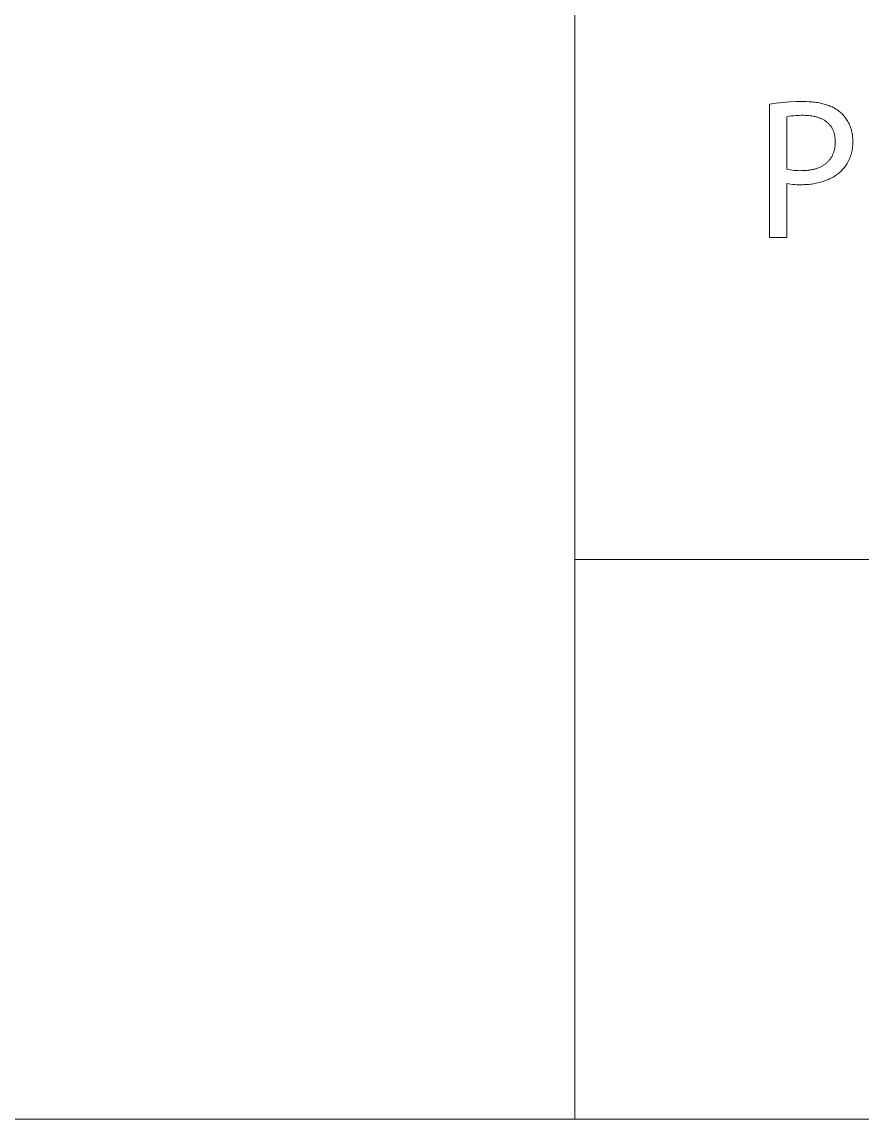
# Model space of a CAD drawing. Header units: millimetres. Extents: x -962 to 3068, y -237 to 2578.
# Drawn here: x 1433.5 to 1602.5, y -237.3 to -16.5 of the extents above; entities that cross this region are included whole.
import ezdxf

# ---------------------------------------------------------------- set-up
doc = ezdxf.new("R2010")
doc.units = ezdxf.units.MM
doc.header["$MEASUREMENT"] = 0
doc.layers.add('Domyślny', color=7, linetype='Continuous', true_color=0x000000)

msp = doc.modelspace()

# ---------------------------------------------------------------- linework, layer by layer
at = {"layer": 'Domyślny', "color": 18, "lineweight": 15, "true_color": 0x000000}
for p, q in [((1544.74, -237.31), (1544.74, 213.22)), ((1583.91, -33.06), (1585.25, -32.86)), ((1583.91, -59.93), (1583.91, -33.06)), ((1585.25, -32.86), (1586.6, -32.71)), ((1586.6, -32.71), (1587.95, -32.61)), ((1587.95, -32.61), (1589.3, -32.55)), ((1589.3, -32.55), (1590.65, -32.54)), ((1590.65, -32.54), (1591.29, -32.54)), ((1591.29, -32.54), (1591.91, -32.57)), ((1591.91, -32.57), (1592.51, -32.62)), ((1592.51, -32.62), (1592.8, -32.65)), ((1592.8, -32.65), (1593.08, -32.69)), ((1593.08, -32.69), (1593.36, -32.72)), ((1593.36, -32.72), (1593.63, -32.77)), ((1593.63, -32.77), (1593.9, -32.82)), ((1593.9, -32.82), (1594.17, -32.87)), ((1594.17, -32.87), (1594.42, -32.93)), ((1594.42, -32.93), (1594.67, -32.99)), ((1594.67, -32.99), (1594.92, -33.05)), ((1594.92, -33.05), (1595.16, -33.12)), ((1589.78, -35.32), (1589.3, -35.35)), ((1590.26, -35.31), (1589.78, -35.32)), ((1590.73, -35.31), (1590.26, -35.31)), ((1591.09, -35.32), (1590.73, -35.31)), ((1591.44, -35.33), (1591.09, -35.32)), ((1595.16, -33.12), (1595.4, -33.2)), ((1595.4, -33.2), (1595.63, -33.28)), ((1595.63, -33.28), (1595.85, -33.36)), ((1595.85, -33.36), (1596.07, -33.45)), ((1596.07, -33.45), (1596.28, -33.54)), ((1596.28, -33.54), (1596.49, -33.63)), ((1596.49, -33.63), (1596.7, -33.73)), ((1596.7, -33.73), (1596.89, -33.83)), ((1596.89, -33.83), (1597.08, -33.94)), ((1597.08, -33.94), (1597.27, -34.05)), ((1597.27, -34.05), (1597.45, -34.16)), ((1597.45, -34.16), (1597.63, -34.28)), ((1597.63, -34.28), (1597.8, -34.4)), ((1597.8, -34.4), (1597.96, -34.53)), ((1597.96, -34.53), (1598.12, -34.66)), ((1598.12, -34.66), (1598.27, -34.79)), ((1598.27, -34.79), (1598.46, -34.96)), ((1598.46, -34.96), (1598.64, -35.15)), ((1598.64, -35.15), (1598.81, -35.33)), ((1587.88, -35.52), (1587.42, -35.61)), ((1587.42, -35.61), (1587.42, -46.17)), ((1588.36, -35.45), (1587.88, -35.52)), ((1588.83, -35.39), (1588.36, -35.45)), ((1589.3, -35.35), (1588.83, -35.39)), ((1591.78, -35.36), (1591.44, -35.33)), ((1592.12, -35.39), (1591.78, -35.36)), ((1592.44, -35.44), (1592.12, -35.39)), ((1592.6, -35.47), (1592.44, -35.44)), ((1592.76, -35.5), (1592.6, -35.47)), ((1592.91, -35.53), (1592.76, -35.5)), ((1593.07, -35.56), (1592.91, -35.53)), ((1593.22, -35.6), (1593.07, -35.56)), ((1593.36, -35.64), (1593.22, -35.6)), ((1593.51, -35.68), (1593.36, -35.64)), ((1593.65, -35.73), (1593.51, -35.68)), ((1593.79, -35.77), (1593.65, -35.73)), ((1593.93, -35.82), (1593.79, -35.77)), ((1594.07, -35.88), (1593.93, -35.82)), ((1594.2, -35.93), (1594.07, -35.88)), ((1594.33, -35.99), (1594.2, -35.93)), ((1594.46, -36.05), (1594.33, -35.99)), ((1594.59, -36.11), (1594.46, -36.05)), ((1594.71, -36.18), (1594.59, -36.11)), ((1594.83, -36.25), (1594.71, -36.18)), ((1594.95, -36.32), (1594.83, -36.25)), ((1595.06, -36.39), (1594.95, -36.32)), ((1595.17, -36.47), (1595.06, -36.39)), ((1595.28, -36.55), (1595.17, -36.47)), ((1595.39, -36.63), (1595.28, -36.55)), ((1595.49, -36.71), (1595.39, -36.63)), ((1595.59, -36.8), (1595.49, -36.71)), ((1595.69, -36.89), (1595.59, -36.8)), ((1595.79, -36.98), (1595.69, -36.89)), ((1595.88, -37.07), (1595.79, -36.98)), ((1595.97, -37.17), (1595.88, -37.07)), ((1596.05, -37.27), (1595.97, -37.17)), ((1596.14, -37.37), (1596.05, -37.27)), ((1596.22, -37.48), (1596.14, -37.37)), ((1596.29, -37.59), (1596.22, -37.48)), ((1598.81, -35.33), (1598.97, -35.53)), ((1598.97, -35.53), (1599.13, -35.73)), ((1599.13, -35.73), (1599.28, -35.93)), ((1599.28, -35.93), (1599.43, -36.14)), ((1599.43, -36.14), (1599.57, -36.36)), ((1599.57, -36.36), (1599.7, -36.57)), ((1599.7, -36.57), (1599.82, -36.8)), ((1599.82, -36.8), (1599.93, -37.03)), ((1599.93, -37.03), (1600.04, -37.26)), ((1600.04, -37.26), (1600.14, -37.49)), ((1600.14, -37.49), (1600.23, -37.73)), ((1596.37, -37.7), (1596.29, -37.59)), ((1596.44, -37.81), (1596.37, -37.7)), ((1596.5, -37.93), (1596.44, -37.81)), ((1596.57, -38.05), (1596.5, -37.93)), ((1596.63, -38.17), (1596.57, -38.05)), ((1596.69, -38.29), (1596.63, -38.17)), ((1596.74, -38.42), (1596.69, -38.29)), ((1596.79, -38.55), (1596.74, -38.42)), ((1596.84, -38.68), (1596.79, -38.55)), ((1596.89, -38.81), (1596.84, -38.68)), ((1596.93, -38.95), (1596.89, -38.81)), ((1596.96, -39.09), (1596.93, -38.95)), ((1597, -39.23), (1596.96, -39.09)), ((1597.03, -39.38), (1597, -39.23)), ((1597.06, -39.53), (1597.03, -39.38)), ((1597.08, -39.68), (1597.06, -39.53)), ((1597.1, -39.83), (1597.08, -39.68)), ((1600.23, -37.73), (1600.31, -37.97)), ((1600.31, -37.97), (1600.38, -38.21)), ((1600.38, -38.21), (1600.44, -38.46)), ((1600.44, -38.46), (1600.5, -38.71)), ((1600.5, -38.71), (1600.55, -38.96)), ((1600.55, -38.96), (1600.59, -39.21)), ((1600.59, -39.21), (1600.62, -39.46)), ((1600.62, -39.46), (1600.64, -39.72)), ((1600.64, -39.72), (1600.65, -39.97)), ((1597.03, -41.97), (1597.06, -41.81)), ((1597.06, -41.81), (1597.08, -41.65)), ((1597.08, -41.65), (1597.1, -41.49)), ((1597.12, -39.99), (1597.1, -39.83)), ((1597.1, -41.49), (1597.12, -41.33)), ((1597.13, -40.15), (1597.12, -39.99)), ((1597.12, -41.33), (1597.13, -41.16)), ((1597.14, -40.31), (1597.13, -40.15)), ((1597.13, -41.16), (1597.14, -40.99)), ((1597.14, -40.47), (1597.14, -40.31)), ((1597.15, -40.64), (1597.14, -40.47)), ((1597.14, -40.82), (1597.15, -40.64)), ((1597.14, -40.99), (1597.14, -40.82)), ((1600.6, -41.86), (1600.56, -42.13)), ((1600.63, -41.58), (1600.6, -41.86)), ((1600.65, -41.31), (1600.63, -41.58)), ((1600.65, -39.97), (1600.65, -40.23)), ((1600.65, -40.23), (1600.65, -40.48)), ((1600.65, -40.48), (1600.66, -40.76)), ((1600.66, -41.03), (1600.65, -41.31)), ((1600.66, -40.76), (1600.66, -41.03)), ((1596.02, -44.24), (1596.11, -44.13)), ((1596.11, -44.13), (1596.19, -44.02)), ((1596.19, -44.02), (1596.27, -43.9)), ((1596.27, -43.9), (1596.35, -43.78)), ((1596.35, -43.78), (1596.42, -43.65)), ((1596.42, -43.65), (1596.49, -43.53)), ((1596.49, -43.53), (1596.56, -43.4)), ((1596.56, -43.4), (1596.62, -43.27)), ((1596.62, -43.27), (1596.68, -43.13)), ((1596.68, -43.13), (1596.73, -43)), ((1596.73, -43), (1596.79, -42.86)), ((1596.79, -42.86), (1596.84, -42.72)), ((1596.84, -42.72), (1596.88, -42.57)), ((1596.88, -42.57), (1596.92, -42.43)), ((1596.92, -42.43), (1596.96, -42.28)), ((1596.96, -42.28), (1597, -42.12)), ((1597, -42.12), (1597.03, -41.97)), ((1600.04, -43.99), (1599.93, -44.24)), ((1600.14, -43.73), (1600.04, -43.99)), ((1600.23, -43.47), (1600.14, -43.73)), ((1600.32, -43.21), (1600.23, -43.47)), ((1600.39, -42.94), (1600.32, -43.21)), ((1600.46, -42.68), (1600.39, -42.94)), ((1600.52, -42.4), (1600.46, -42.68)), ((1600.56, -42.13), (1600.52, -42.4)), ((1587.42, -46.17), (1587.78, -46.25)), ((1587.78, -46.25), (1588.14, -46.31)), ((1588.14, -46.31), (1588.5, -46.36)), ((1588.5, -46.36), (1588.86, -46.41)), ((1591.66, -46.38), (1591.84, -46.36)), ((1591.84, -46.36), (1592.02, -46.33)), ((1592.02, -46.33), (1592.19, -46.3)), ((1592.19, -46.3), (1592.36, -46.27)), ((1592.36, -46.27), (1592.53, -46.24)), ((1592.53, -46.24), (1592.7, -46.2)), ((1592.7, -46.2), (1592.86, -46.16)), ((1592.86, -46.16), (1593.02, -46.12)), ((1593.02, -46.12), (1593.18, -46.07)), ((1593.18, -46.07), (1593.34, -46.02)), ((1593.34, -46.02), (1593.49, -45.97)), ((1593.49, -45.97), (1593.64, -45.92)), ((1593.64, -45.92), (1593.79, -45.86)), ((1593.79, -45.86), (1593.93, -45.8)), ((1593.93, -45.8), (1594.08, -45.74)), ((1594.08, -45.74), (1594.21, -45.67)), ((1594.21, -45.67), (1594.35, -45.6)), ((1594.35, -45.6), (1594.48, -45.53)), ((1594.48, -45.53), (1594.61, -45.46)), ((1594.61, -45.46), (1594.74, -45.38)), ((1594.74, -45.38), (1594.86, -45.3)), ((1594.86, -45.3), (1594.98, -45.22)), ((1594.98, -45.22), (1595.1, -45.13)), ((1595.1, -45.13), (1595.22, -45.05)), ((1595.22, -45.05), (1595.33, -44.96)), ((1595.33, -44.96), (1595.44, -44.86)), ((1595.44, -44.86), (1595.54, -44.77)), ((1595.54, -44.77), (1595.64, -44.67)), ((1595.64, -44.67), (1595.74, -44.57)), ((1595.74, -44.57), (1595.84, -44.46)), ((1595.84, -44.46), (1595.93, -44.35)), ((1595.93, -44.35), (1596.02, -44.24)), ((1598.56, -46.3), (1598.38, -46.49)), ((1598.74, -46.1), (1598.56, -46.3)), ((1598.92, -45.88), (1598.74, -46.1)), ((1599.08, -45.67), (1598.92, -45.88)), ((1599.24, -45.44), (1599.08, -45.67)), ((1599.4, -45.21), (1599.24, -45.44)), ((1599.54, -44.98), (1599.4, -45.21)), ((1599.68, -44.74), (1599.54, -44.98)), ((1599.81, -44.49), (1599.68, -44.74)), ((1599.93, -44.24), (1599.81, -44.49)), ((1588.86, -46.41), (1589.23, -46.44)), ((1589.23, -46.44), (1589.6, -46.45)), ((1589.6, -46.45), (1589.96, -46.46)), ((1589.96, -46.46), (1590.33, -46.45)), ((1590.33, -46.45), (1590.72, -46.45)), ((1590.72, -46.45), (1591.1, -46.43)), ((1591.1, -46.43), (1591.48, -46.4)), ((1591.48, -46.4), (1591.66, -46.38)), ((1594.99, -48.53), (1594.72, -48.62)), ((1595.25, -48.43), (1594.99, -48.53)), ((1595.51, -48.33), (1595.25, -48.43)), ((1595.77, -48.22), (1595.51, -48.33)), ((1596.01, -48.11), (1595.77, -48.22)), ((1596.26, -47.99), (1596.01, -48.11)), ((1596.49, -47.86), (1596.26, -47.99)), ((1596.73, -47.73), (1596.49, -47.86)), ((1596.95, -47.6), (1596.73, -47.73)), ((1597.18, -47.45), (1596.95, -47.6)), ((1597.39, -47.31), (1597.18, -47.45)), ((1597.6, -47.15), (1597.39, -47.31)), ((1597.8, -47), (1597.6, -47.15)), ((1598, -46.83), (1597.8, -47)), ((1598.19, -46.66), (1598, -46.83)), ((1598.38, -46.49), (1598.19, -46.66)), ((1587.82, -49.12), (1587.42, -49.04)), ((1587.42, -49.04), (1587.42, -59.93)), ((1588.22, -49.18), (1587.82, -49.12)), ((1588.62, -49.23), (1588.22, -49.18)), ((1589.03, -49.26), (1588.62, -49.23)), ((1589.43, -49.28), (1589.03, -49.26)), ((1589.84, -49.29), (1589.43, -49.28)), ((1590.25, -49.28), (1589.84, -49.29)), ((1590.57, -49.28), (1590.25, -49.28)), ((1590.89, -49.27), (1590.57, -49.28)), ((1591.2, -49.26), (1590.89, -49.27)), ((1591.52, -49.24), (1591.2, -49.26)), ((1591.82, -49.21), (1591.52, -49.24)), ((1592.13, -49.18), (1591.82, -49.21)), ((1592.43, -49.14), (1592.13, -49.18)), ((1592.73, -49.09), (1592.43, -49.14)), ((1593.03, -49.04), (1592.73, -49.09)), ((1593.32, -48.99), (1593.03, -49.04)), ((1593.61, -48.93), (1593.32, -48.99)), ((1593.89, -48.86), (1593.61, -48.93)), ((1594.18, -48.78), (1593.89, -48.86)), ((1594.45, -48.7), (1594.18, -48.78)), ((1594.72, -48.62), (1594.45, -48.7)), ((1587.42, -59.93), (1583.91, -59.93)), ((1544.74, -124.69), (3063.98, -124.69)), ((3063.98, -237.31), (-962.43, -237.31)), ((3063.98, -237.31), (1544.75, -237.31))]:
    msp.add_line(p, q, dxfattribs=at)

doc.saveas('drawing.dxf')
